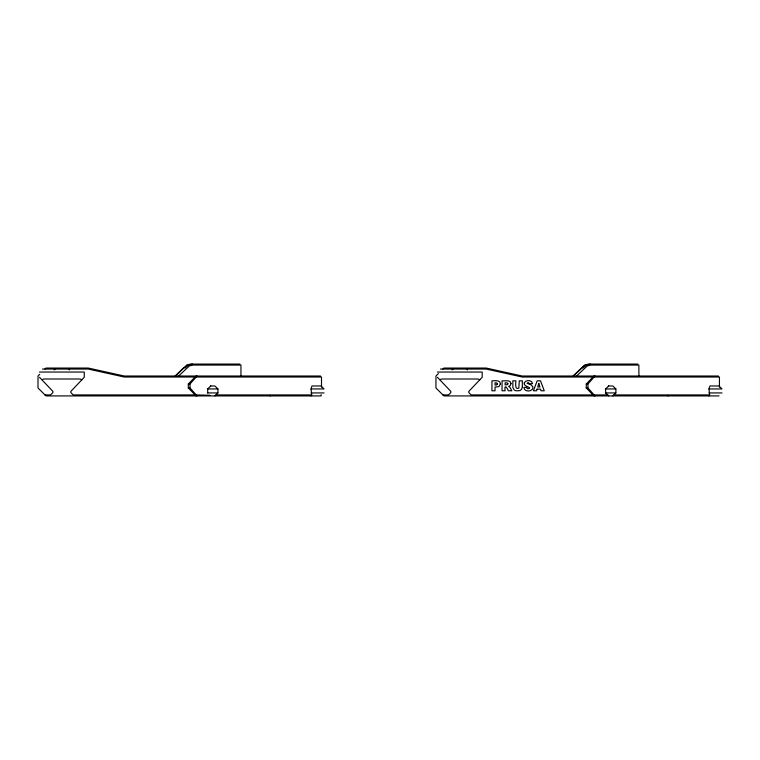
<?xml version="1.0" encoding="UTF-8"?>
<svg xmlns="http://www.w3.org/2000/svg" width="760" height="760" viewBox="0 0 760 760"><rect width="100%" height="100%" fill="white"/><g stroke="black" fill="none" stroke-linecap="round" stroke-linejoin="round"><path stroke-width="1.14" d="M311.03 388.949L312.018 385.966L321.081 385.966L324.064 388.949L311.03 388.949L311.695 394.924L310.973 395.922M708.975 388.949L709.954 385.966L719.017 385.966L722 388.949L708.975 388.949L709.631 394.924L708.909 395.922M197.096 395.922L190 387.961L190 383.981L197.096 376.019M595.033 395.922L587.936 387.961L587.936 383.981L595.033 376.019M196.089 395.922L188.318 387.961L188.318 383.981L196.089 376.019M594.025 395.922L586.255 387.961L586.255 383.981L594.025 376.019M214.918 395.922L217.939 392.93L217.939 388.949L214.861 385.966L210.416 385.966M612.864 395.922L615.875 392.93L615.875 388.949L612.797 385.966L608.361 385.966M39.767 374.252L38.019 376L38 387.961L45.961 395.922L321.081 395.922M44.963 369.056L45.961 368.058L88.293 368.058L124.241 376.019L320.511 376.019M438.397 373.568L435.955 376L435.936 387.961L443.897 395.922L719.017 395.922M442.899 369.056L443.897 368.058L486.229 368.058L522.177 376.019L718.457 376.019M175.284 376.219L183.958 367.783M574.028 375.421L584.174 365.873M175.085 376.019L186.922 364.876L190.627 364.078L239.951 364.078M573.031 376.019L584.867 364.876L588.572 364.078L637.896 364.078M178.372 376.219L189.439 365.873L193.154 365.075L240.948 365.075L240.948 376.561M576.308 376.219L587.375 365.873L591.1 365.075L638.885 365.075L638.885 376.561M210.767 385.966L207.698 388.949L207.698 392.93M608.703 385.966L605.635 388.949L605.635 392.93L608.769 395.922M55.109 369.056L54.15 369.863M453.045 369.056L452.086 369.863M184.936 368.058L188.746 364.876L192.441 364.078M582.872 368.058L586.692 364.876L590.387 364.078M41.923 379.705L43.472 379.107A3.581 2.527 0 0 1 44.47 379.002L79.287 379.002A3.581 2.527 0 0 1 80.275 379.107L81.823 379.705M439.859 379.705L441.408 379.107A3.581 2.527 0 0 1 442.405 379.002L477.223 379.002A3.581 2.527 0 0 1 478.22 379.107L479.769 379.705M42.474 369.056L88.293 369.056L124.241 377.017L195.909 377.017M440.42 369.056L486.229 369.056L522.177 377.017L593.855 377.017M39.491 372.039L84.265 372.039L84.255 377.273L70.889 391.352A5.928 4.189 0 0 0 70.918 392.663L73.16 394.849A2.156 1.52 0 0 0 73.815 394.924L195.909 394.924M437.427 372.039L482.201 372.039L482.201 377.273L468.825 391.352A5.928 4.189 0 0 0 468.853 392.663L471.095 394.849A2.156 1.52 0 0 0 471.751 394.924L593.855 394.924M196.517 377.017L321.508 377.017L321.508 387.087M594.453 377.017L719.444 377.017L719.444 387.087M188.318 383.981L190 383.981M586.255 383.981L587.936 383.981M188.318 387.961L190 387.961M586.255 387.961L587.936 387.961M207.442 388.949L217.939 388.949M605.378 388.949L615.875 388.949M207.442 392.93L217.939 392.93M311.03 392.93L324.064 392.93M605.378 392.93L615.875 392.93M708.975 392.93L722 392.93M44.963 394.924L49.941 394.924A2.156 1.53 0 0 0 50.597 394.849L52.829 392.663A5.928 4.189 0 0 0 52.867 391.352L39.52 377.302M196.517 394.924L210.102 395.257M215.887 394.924L311.695 394.924M320.976 394.924L321.508 394.924M442.899 394.924L447.877 394.924A2.156 1.53 0 0 0 448.533 394.849L450.775 392.663A5.928 4.189 0 0 0 450.803 391.352L437.456 377.302M594.453 394.924L607.686 394.924M613.823 394.924L709.631 394.924M467.542 369.863L466.583 369.056M69.606 369.863L68.647 369.056M667.451 395.305L668.154 395.922M269.505 395.305L270.218 395.922M500.394 383.876L498.978 386.602L495.036 387.077L495.036 390.773L491.948 390.773L491.948 380.827C494.484 380.921 500.441 379.572 500.394 383.876M522.357 386.755L521.721 389.148L519.982 390.611L516.249 390.839L514.264 390.07L512.886 387.543L512.819 380.827L515.888 380.827C515.841 382.869 514.529 390.288 518.833 388.17L519.289 380.827L522.357 380.827L522.357 386.755M511.024 383.591L510.245 385.558L508.62 386.384L509.912 387.277L511.831 390.773L508.354 390.773C507.11 387.381 503.994 383.695 505.134 390.773L502.046 390.773L502.046 380.827C504.64 381.311 510.692 379.259 511.024 383.591M524.333 382.822C522.51 386.707 534.071 387.552 527.744 388.835A1.51 1.51 0 0 1 526.917 387.923L526.775 387.296L523.849 387.486C524.039 391.571 530.223 392.017 532.351 389.3A3.163 3.163 0 0 0 532.779 386.764L531.211 384.959L527.069 383.287L528.153 382.508L529.653 383.791L532.551 383.619C532.209 379.753 525.654 379.62 524.333 382.822M507.936 383.828L507.243 384.721L505.134 384.854L505.134 382.831L507.186 382.897L507.936 383.828M497.401 383.971L496.546 384.987L495.036 385.063L495.036 382.85L496.641 382.926L497.401 383.971M537.054 389.13L536.569 390.773L533.425 390.773L537.168 380.827L540.521 380.827L544.255 390.773L541.044 390.773L540.54 389.13L537.054 389.13M538.802 383.401L537.719 386.983L539.904 386.983L538.802 383.401"/></g></svg>
